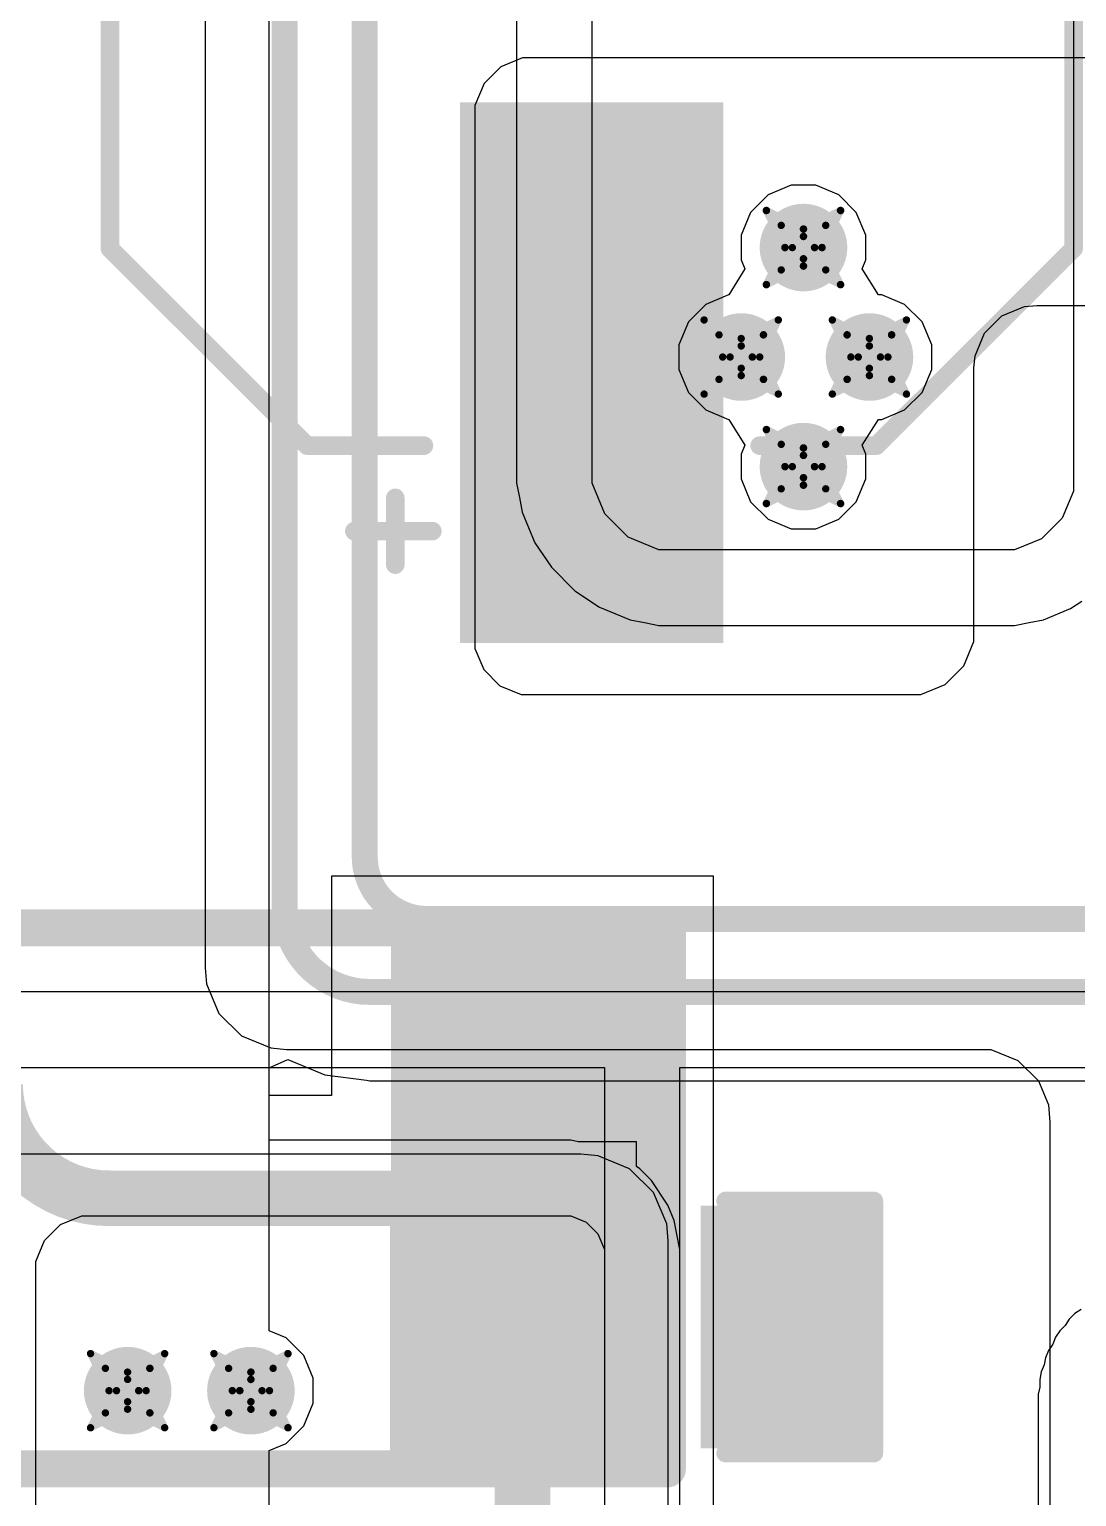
# Model space of a CAD drawing. Header units: inches. Extents: x -2 to 5376, y -4 to 5426.
# Drawn here: x 109.18 to 116.35, y 9.26 to 19.32 of the extents above; entities that cross this region are included whole.
import ezdxf

# ---------------------------------------------------------------- set-up
doc = ezdxf.new("R2010")
doc.units = ezdxf.units.IN
for name, color, linetype in [('Bottom Layer', 5, 'Continuous'), ('Bottom Overlay', 54, 'Continuous'), ('Bottom Paste', 16, 'Continuous'), ('Bottom Solder', 6, 'Continuous'), ('Drill Drawing', 1, 'Continuous'), ('Layer 1', 16, 'Continuous'), ('Layer 2', 76, 'Continuous'), ('Top Layer', 1, 'Continuous'), ('Top Overlay', 2, 'Continuous'), ('Top Paste', 8, 'Continuous'), ('Top Solder', 216, 'Continuous'), ('Via Holes', 16, 'Continuous')]:
    doc.layers.add(name, color=color, linetype=linetype)

# ---------------------------------------------------------------- blocks, each defined once
blk = doc.blocks.new('RES_2512_B_155')
at = {"layer": 'Bottom Layer'}
blk.add_hatch(color=5, dxfattribs=at).paths.add_polyline_path([(-4.05, 1.7), (-2.45, 1.7), (-2.45, -1.7), (-4.05, -1.7)])
at = {"layer": 'Bottom Paste'}
blk.add_hatch(color=16, dxfattribs=at).paths.add_polyline_path([(-4.05, 1.7), (-2.45, 1.7), (-2.45, -1.7), (-4.05, -1.7)])
at = {"layer": 'Bottom Solder'}
blk.add_hatch(color=6, dxfattribs=at).paths.add_polyline_path([(-4.152, 1.802), (-2.348, 1.802), (-2.348, -1.802), (-4.152, -1.802)])
at = {"layer": 'Bottom Overlay', "const_width": 0.254}
for points in [[(4.237, 1.854), (-4.242, 1.854)], [(-4.242, 1.854), (-4.242, -1.854)], [(4.237, -1.854), (-4.242, -1.854)]]:
    blk.add_lwpolyline(points, dxfattribs=at)
at = {"layer": 'Bottom Overlay', "const_width": 0.127}
for points in [[(-4.305, 1.854, 1), (-4.178, 1.854, 1)], [(-4.305, 1.854, 1), (-4.178, 1.854, 1)], [(-4.305, -1.854, 1), (-4.178, -1.854, 1)], [(-4.305, -1.854, 1), (-4.178, -1.854, 1)]]:
    blk.add_lwpolyline(points, format="xyb", close=True, dxfattribs=at)
blk = doc.blocks.new('C___0805_284')
at = {"layer": 'Top Layer'}
for points in [[(-1.524, 0.762), (-0.508, 0.762), (-0.508, -0.762), (-1.524, -0.762)], [(0.508, 0.762), (1.524, 0.762), (1.524, -0.762), (0.508, -0.762)]]:
    blk.add_hatch(color=1, dxfattribs=at).paths.add_polyline_path(points)
at = {"layer": 'Top Paste'}
for points in [[(-1.524, 0.762), (-0.508, 0.762), (-0.508, -0.762), (-1.524, -0.762)], [(0.508, 0.762), (1.524, 0.762), (1.524, -0.762), (0.508, -0.762)]]:
    blk.add_hatch(color=8, dxfattribs=at).paths.add_polyline_path(points)
at = {"layer": 'Top Solder'}
for points in [[(-1.594, 0.832), (-0.438, 0.832), (-0.438, -0.832), (-1.594, -0.832)], [(0.438, 0.832), (1.594, 0.832), (1.594, -0.832), (0.438, -0.832)]]:
    blk.add_hatch(color=216, dxfattribs=at).paths.add_polyline_path(points)
at = {"layer": 'Top Overlay', "const_width": 0.127}
for points in [[(-1.626, 0.864), (-0.61, 0.864)], [(-1.626, -0.864), (-1.626, 0.864)], [(0.61, 0.864), (1.626, 0.864)], [(1.626, -0.864), (1.626, 0.864)], [(-1.626, -0.864), (-0.61, -0.864)], [(0.61, -0.864), (1.626, -0.864)]]:
    blk.add_lwpolyline(points, dxfattribs=at)
at = {"layer": 'Top Overlay', "const_width": 0.0635}
for points in [[(-1.657, 0.864, 1), (-1.594, 0.864, 1)], [(-1.657, 0.864, 1), (-1.594, 0.864, 1)], [(-0.641, 0.864, 1), (-0.578, 0.864, 1)], [(0.578, 0.864, 1), (0.641, 0.864, 1)], [(1.594, 0.864, 1), (1.657, 0.864, 1)], [(1.594, 0.864, 1), (1.657, 0.864, 1)], [(-1.657, -0.864, 1), (-1.594, -0.864, 1)], [(-1.657, -0.864, 1), (-1.594, -0.864, 1)], [(-0.641, -0.864, 1), (-0.578, -0.864, 1)], [(0.578, -0.864, 1), (0.641, -0.864, 1)], [(1.594, -0.864, 1), (1.657, -0.864, 1)], [(1.594, -0.864, 1), (1.657, -0.864, 1)]]:
    blk.add_lwpolyline(points, format="xyb", close=True, dxfattribs=at)
blk = doc.blocks.new('20SVPF120M_292')
at = {"layer": 'Top Layer'}
for points in [[(-4.55, 0.8), (-1.05, 0.8), (-1.05, -0.8), (-4.55, -0.8)], [(1.05, 0.8), (4.55, 0.8), (4.55, -0.8), (1.05, -0.8)]]:
    blk.add_hatch(color=1, dxfattribs=at).paths.add_polyline_path(points)
at = {"layer": 'Top Paste'}
for points in [[(-4.55, 0.8), (-1.05, 0.8), (-1.05, -0.8), (-4.55, -0.8)], [(1.05, 0.8), (4.55, 0.8), (4.55, -0.8), (1.05, -0.8)]]:
    blk.add_hatch(color=8, dxfattribs=at).paths.add_polyline_path(points)
at = {"layer": 'Top Solder'}
for points in [[(-4.652, 0.902), (-0.948, 0.902), (-0.948, -0.902), (-4.652, -0.902)], [(0.948, 0.902), (4.652, 0.902), (4.652, -0.902), (0.948, -0.902)]]:
    blk.add_hatch(color=216, dxfattribs=at).paths.add_polyline_path(points)
at = {"layer": 'Top Overlay', "const_width": 0.127}
for points in [[(-1.95, 3.3), (-3.3, 1.95)], [(-1.95, 3.3), (3.3, 3.3)], [(3.3, 3.3), (3.3, 1.15)], [(-3.3, 1.95), (-3.3, 1.15)], [(-3.886, 1.626), (-3.886, 1.092)], [(-4.115, 1.346), (-3.658, 1.346)], [(-3.3, -1.15), (-3.3, -1.95)], [(3.3, -1.15), (3.3, -3.3)], [(-3.3, -1.95), (-1.95, -3.3)], [(-1.95, -3.3), (3.3, -3.3)]]:
    blk.add_lwpolyline(points, dxfattribs=at)
at = {"layer": 'Top Overlay', "const_width": 0.0635}
for points in [[(-1.982, 3.3, 1), (-1.918, 3.3, 1)], [(-1.982, 3.3, 1), (-1.918, 3.3, 1)], [(3.268, 3.3, 1), (3.332, 3.3, 1)], [(3.268, 3.3, 1), (3.332, 3.3, 1)], [(-3.332, 1.95, 1), (-3.268, 1.95, 1)], [(-3.332, 1.95, 1), (-3.268, 1.95, 1)], [(-3.918, 1.626, 1), (-3.854, 1.626, 1)], [(-4.147, 1.346, 1), (-4.083, 1.346, 1)], [(-3.689, 1.346, 1), (-3.626, 1.346, 1)], [(-3.332, 1.15, 1), (-3.268, 1.15, 1)], [(3.268, 1.15, 1), (3.332, 1.15, 1)], [(-3.918, 1.092, 1), (-3.854, 1.092, 1)], [(-3.332, -1.15, 1), (-3.268, -1.15, 1)], [(3.268, -1.15, 1), (3.332, -1.15, 1)], [(-3.332, -1.95, 1), (-3.268, -1.95, 1)], [(-3.332, -1.95, 1), (-3.268, -1.95, 1)], [(-1.982, -3.3, 1), (-1.918, -3.3, 1)], [(-1.982, -3.3, 1), (-1.918, -3.3, 1)], [(3.268, -3.3, 1), (3.332, -3.3, 1)], [(3.268, -3.3, 1), (3.332, -3.3, 1)]]:
    blk.add_lwpolyline(points, format="xyb", close=True, dxfattribs=at)

msp = doc.modelspace()

# ---------------------------------------------------------------- hatches: boundary and pattern name
at = {"layer": 'Bottom Layer'}
h = msp.add_hatch(color=5, dxfattribs=at)
edge = h.paths.add_edge_path()
edge.add_arc((114.478, 17.82), 0.3, 0, 360)
h = msp.add_hatch(color=5, dxfattribs=at)
edge = h.paths.add_edge_path()
edge.add_arc((114.052, 17.07), 0.3, 0, 360)
h = msp.add_hatch(color=5, dxfattribs=at)
edge = h.paths.add_edge_path()
edge.add_arc((114.93, 17.07), 0.3, 0, 360)
h = msp.add_hatch(color=5, dxfattribs=at)
edge = h.paths.add_edge_path()
edge.add_arc((114.478, 16.319), 0.3, 0, 360)
h = msp.add_hatch(color=5, dxfattribs=at)
edge = h.paths.add_edge_path()
edge.add_arc((109.849, 9.988), 0.3, 0, 360)
h = msp.add_hatch(color=5, dxfattribs=at)
edge = h.paths.add_edge_path()
edge.add_arc((110.693, 9.988), 0.3, 0, 360)
at = {"layer": 'Layer 1'}
h = msp.add_hatch(color=16, dxfattribs=at)
edge = h.paths.add_edge_path()
edge.add_arc((114.478, 17.82), 0.3, 0, 360)
h = msp.add_hatch(color=16, dxfattribs=at)
edge = h.paths.add_edge_path()
edge.add_arc((114.052, 17.07), 0.3, 0, 360)
h = msp.add_hatch(color=16, dxfattribs=at)
edge = h.paths.add_edge_path()
edge.add_arc((114.93, 17.07), 0.3, 0, 360)
h = msp.add_hatch(color=16, dxfattribs=at)
edge = h.paths.add_edge_path()
edge.add_arc((114.478, 16.319), 0.3, 0, 360)
h = msp.add_hatch(color=16, dxfattribs=at)
edge = h.paths.add_edge_path()
edge.add_arc((109.849, 9.988), 0.3, 0, 360)
h = msp.add_hatch(color=16, dxfattribs=at)
edge = h.paths.add_edge_path()
edge.add_arc((110.693, 9.988), 0.3, 0, 360)
at = {"layer": 'Layer 2'}
h = msp.add_hatch(color=76, dxfattribs=at)
edge = h.paths.add_edge_path()
edge.add_arc((114.478, 17.82), 0.3, 0, 360)
h = msp.add_hatch(color=76, dxfattribs=at)
edge = h.paths.add_edge_path()
edge.add_arc((114.052, 17.07), 0.3, 0, 360)
h = msp.add_hatch(color=76, dxfattribs=at)
edge = h.paths.add_edge_path()
edge.add_arc((114.93, 17.07), 0.3, 0, 360)
h = msp.add_hatch(color=76, dxfattribs=at)
edge = h.paths.add_edge_path()
edge.add_arc((114.478, 16.319), 0.3, 0, 360)
h = msp.add_hatch(color=76, dxfattribs=at)
edge = h.paths.add_edge_path()
edge.add_arc((109.849, 9.988), 0.3, 0, 360)
h = msp.add_hatch(color=76, dxfattribs=at)
edge = h.paths.add_edge_path()
edge.add_arc((110.693, 9.988), 0.3, 0, 360)
at = {"layer": 'Top Layer'}
h = msp.add_hatch(color=1, dxfattribs=at)
edge = h.paths.add_edge_path()
edge.add_arc((114.478, 17.82), 0.3, 0, 360)
h = msp.add_hatch(color=1, dxfattribs=at)
edge = h.paths.add_edge_path()
edge.add_arc((114.052, 17.07), 0.3, 0, 360)
h = msp.add_hatch(color=1, dxfattribs=at)
edge = h.paths.add_edge_path()
edge.add_arc((114.93, 17.07), 0.3, 0, 360)
h = msp.add_hatch(color=1, dxfattribs=at)
edge = h.paths.add_edge_path()
edge.add_arc((114.478, 16.319), 0.3, 0, 360)
h = msp.add_hatch(color=1, dxfattribs=at)
edge = h.paths.add_edge_path()
edge.add_arc((109.849, 9.988), 0.3, 0, 360)
h = msp.add_hatch(color=1, dxfattribs=at)
edge = h.paths.add_edge_path()
edge.add_arc((110.693, 9.988), 0.3, 0, 360)
at = {"layer": 'Via Holes'}
h = msp.add_hatch(color=7, dxfattribs=at)
edge = h.paths.add_edge_path()
edge.add_arc((114.478, 17.82), 0.15, 0, 360)
h = msp.add_hatch(color=7, dxfattribs=at)
edge = h.paths.add_edge_path()
edge.add_arc((114.052, 17.07), 0.15, 0, 360)
h = msp.add_hatch(color=7, dxfattribs=at)
edge = h.paths.add_edge_path()
edge.add_arc((114.93, 17.07), 0.15, 0, 360)
h = msp.add_hatch(color=7, dxfattribs=at)
edge = h.paths.add_edge_path()
edge.add_arc((114.478, 16.319), 0.15, 0, 360)
h = msp.add_hatch(color=7, dxfattribs=at)
edge = h.paths.add_edge_path()
edge.add_arc((109.849, 9.988), 0.15, 0, 360)
h = msp.add_hatch(color=7, dxfattribs=at)
edge = h.paths.add_edge_path()
edge.add_arc((110.693, 9.988), 0.15, 0, 360)

# ---------------------------------------------------------------- linework, layer by layer
at = {"layer": 'Bottom Layer'}
for p, q in [((110.819, 12.011), (110.819, 24.286)), ((112.512, 23.736), (112.512, 16.32)), ((113.03, 16.319), (113.03, 23.736)), ((116.328, 22.09), (116.328, 16.252)), ((112.512, 16.32), (112.512, 16.206)), ((113.03, 16.319), (113.03, 16.319)), ((113.03, 16.206), (113.03, 16.319)), ((112.512, 16.206), (112.512, 16.206)), ((112.512, 16.206), (112.512, 16.206)), ((112.512, 16.206), (112.532, 16.107)), ((113.117, 15.996), (113.03, 16.206)), ((116.328, 16.252), (116.328, 16.152)), ((112.532, 16.107), (112.551, 16.008)), ((116.328, 16.152), (116.251, 15.966)), ((112.551, 16.008), (112.551, 16.008)), ((112.551, 16.008), (112.551, 16.008)), ((112.551, 16.008), (112.638, 15.798)), ((113.278, 15.835), (113.117, 15.996)), ((116.251, 15.966), (116.109, 15.825)), ((112.638, 15.798), (112.751, 15.63)), ((113.488, 15.748), (113.278, 15.835)), ((116.109, 15.825), (115.924, 15.748)), ((113.601, 15.748), (113.488, 15.748)), ((115.824, 15.748), (113.601, 15.748)), ((115.924, 15.748), (115.824, 15.748)), ((115.824, 15.748), (115.824, 15.748)), ((112.751, 15.63), (112.912, 15.469)), ((112.912, 15.469), (113.08, 15.356)), ((116.308, 15.346), (116.385, 15.398)), ((113.08, 15.356), (113.08, 15.356)), ((113.08, 15.356), (113.29, 15.269)), ((116.122, 15.269), (116.308, 15.346)), ((116.308, 15.346), (116.308, 15.346)), ((113.29, 15.269), (113.29, 15.269)), ((113.29, 15.269), (113.29, 15.269)), ((113.29, 15.269), (113.389, 15.25)), ((113.389, 15.25), (113.488, 15.23)), ((113.488, 15.23), (113.488, 15.23)), ((113.488, 15.23), (113.488, 15.23)), ((113.488, 15.23), (113.602, 15.23)), ((113.602, 15.23), (115.824, 15.23)), ((115.824, 15.23), (115.924, 15.23)), ((115.924, 15.23), (116.023, 15.25)), ((115.924, 15.23), (115.924, 15.23)), ((115.924, 15.23), (115.924, 15.23)), ((116.023, 15.25), (116.122, 15.269)), ((116.122, 15.269), (116.122, 15.269)), ((116.122, 15.269), (116.122, 15.269)), ((113.862, 13.514), (111.246, 13.514)), ((111.246, 13.514), (111.246, 12.011)), ((113.862, 9.098), (113.862, 13.514)), ((111.246, 12.011), (110.819, 12.011))]:
    msp.add_line(p, q, dxfattribs=at)
at = {"layer": 'Bottom Layer', "const_width": 0.381}
msp.add_lwpolyline([(109.722, 11.306, -0.414214), (108.941, 12.087)], format="xyb", dxfattribs=at)
for points in [[(109.722, 11.306), (112.554, 11.306)], [(112.554, 6.098), (112.554, 11.306)]]:
    msp.add_lwpolyline(points, dxfattribs=at)
at = {"layer": 'Bottom Layer', "const_width": 0.191}
for points in [[(109.626, 11.306, 1), (109.817, 11.306, 1)], [(109.626, 11.306, 1), (109.817, 11.306, 1)], [(112.459, 11.306, 1), (112.65, 11.306, 1)], [(112.459, 11.306, 1), (112.65, 11.306, 1)]]:
    msp.add_lwpolyline(points, format="xyb", close=True, dxfattribs=at)
at = {"layer": 'Drill Drawing', "const_width": 0.0508}
for points in [[(114.224, 18.074), (114.478, 17.947)], [(114.224, 18.074), (114.351, 17.82)], [(114.478, 17.947), (114.732, 18.074)], [(114.605, 17.82), (114.732, 18.074)], [(114.326, 17.972), (114.478, 17.896)], [(114.326, 17.972), (114.402, 17.82)], [(114.478, 17.896), (114.63, 17.972)], [(114.554, 17.82), (114.63, 17.972)], [(114.224, 17.566), (114.351, 17.82)], [(114.326, 17.667), (114.402, 17.82)], [(114.554, 17.82), (114.63, 17.667)], [(114.605, 17.82), (114.732, 17.566)], [(114.224, 17.566), (114.478, 17.693)], [(114.326, 17.667), (114.478, 17.743)], [(114.478, 17.743), (114.63, 17.667)], [(114.478, 17.693), (114.732, 17.566)], [(113.798, 17.324), (114.052, 17.197)], [(113.798, 17.324), (113.925, 17.07)], [(114.052, 17.197), (114.306, 17.324)], [(114.179, 17.07), (114.306, 17.324)], [(114.676, 17.324), (114.93, 17.197)], [(114.676, 17.324), (114.803, 17.07)], [(114.93, 17.197), (115.184, 17.324)], [(115.057, 17.07), (115.184, 17.324)], [(113.899, 17.222), (114.052, 17.146)], [(113.899, 17.222), (113.976, 17.07)], [(114.052, 17.146), (114.204, 17.222)], [(114.128, 17.07), (114.204, 17.222)], [(114.777, 17.222), (114.93, 17.146)], [(114.777, 17.222), (114.853, 17.07)], [(114.93, 17.146), (115.082, 17.222)], [(115.006, 17.07), (115.082, 17.222)], [(113.798, 16.816), (113.925, 17.07)], [(113.899, 16.917), (113.976, 17.07)], [(114.128, 17.07), (114.204, 16.917)], [(114.179, 17.07), (114.306, 16.816)], [(114.676, 16.816), (114.803, 17.07)], [(114.777, 16.917), (114.853, 17.07)], [(115.006, 17.07), (115.082, 16.917)], [(115.057, 17.07), (115.184, 16.816)], [(113.899, 16.917), (114.052, 16.993)], [(114.052, 16.993), (114.204, 16.917)], [(114.777, 16.917), (114.93, 16.993)], [(114.93, 16.993), (115.082, 16.917)], [(113.798, 16.816), (114.052, 16.943)], [(114.052, 16.943), (114.306, 16.816)], [(114.676, 16.816), (114.93, 16.943)], [(114.93, 16.943), (115.184, 16.816)], [(114.224, 16.573), (114.478, 16.447)], [(114.224, 16.573), (114.351, 16.319)], [(114.478, 16.447), (114.732, 16.573)], [(114.605, 16.319), (114.732, 16.573)], [(114.326, 16.472), (114.478, 16.396)], [(114.326, 16.472), (114.402, 16.319)], [(114.478, 16.396), (114.63, 16.472)], [(114.554, 16.319), (114.63, 16.472)], [(114.224, 16.066), (114.351, 16.319)], [(114.326, 16.167), (114.402, 16.319)], [(114.554, 16.319), (114.63, 16.167)], [(114.605, 16.319), (114.732, 16.066)], [(114.224, 16.066), (114.478, 16.192)], [(114.326, 16.167), (114.478, 16.243)], [(114.478, 16.243), (114.63, 16.167)], [(114.478, 16.192), (114.732, 16.066)], [(109.595, 10.242), (109.849, 10.115)], [(109.595, 10.242), (109.722, 9.988)], [(109.849, 10.115), (110.103, 10.242)], [(109.976, 9.988), (110.103, 10.242)], [(110.439, 10.242), (110.693, 10.115)], [(110.439, 10.242), (110.566, 9.988)], [(110.693, 10.115), (110.947, 10.242)], [(110.82, 9.988), (110.947, 10.242)], [(109.696, 10.141), (109.849, 10.065)], [(109.696, 10.141), (109.773, 9.988)], [(109.849, 10.065), (110.001, 10.141)], [(109.925, 9.988), (110.001, 10.141)], [(110.541, 10.141), (110.693, 10.065)], [(110.541, 10.141), (110.617, 9.988)], [(110.693, 10.065), (110.846, 10.141)], [(110.769, 9.988), (110.846, 10.141)], [(109.595, 9.734), (109.722, 9.988)], [(109.696, 9.836), (109.773, 9.988)], [(109.925, 9.988), (110.001, 9.836)], [(109.976, 9.988), (110.103, 9.734)], [(110.439, 9.734), (110.566, 9.988)], [(110.541, 9.836), (110.617, 9.988)], [(110.769, 9.988), (110.846, 9.836)], [(110.82, 9.988), (110.947, 9.734)], [(109.595, 9.734), (109.849, 9.861)], [(109.696, 9.836), (109.849, 9.912)], [(109.849, 9.912), (110.001, 9.836)], [(109.849, 9.861), (110.103, 9.734)], [(110.439, 9.734), (110.693, 9.861)], [(110.541, 9.836), (110.693, 9.912)], [(110.693, 9.912), (110.846, 9.836)], [(110.693, 9.861), (110.947, 9.734)]]:
    msp.add_lwpolyline(points, dxfattribs=at)
at = {"layer": 'Drill Drawing', "const_width": 0.0254}
for points in [[(114.211, 18.074, 1), (114.237, 18.074, 1)], [(114.211, 18.074, 1), (114.237, 18.074, 1)], [(114.719, 18.074, 1), (114.745, 18.074, 1)], [(114.719, 18.074, 1), (114.745, 18.074, 1)], [(114.313, 17.972, 1), (114.338, 17.972, 1)], [(114.313, 17.972, 1), (114.338, 17.972, 1)], [(114.618, 17.972, 1), (114.643, 17.972, 1)], [(114.618, 17.972, 1), (114.643, 17.972, 1)], [(114.465, 17.947, 1), (114.491, 17.947, 1)], [(114.465, 17.947, 1), (114.491, 17.947, 1)], [(114.465, 17.896, 1), (114.491, 17.896, 1)], [(114.465, 17.896, 1), (114.491, 17.896, 1)], [(114.338, 17.82, 1), (114.364, 17.82, 1)], [(114.338, 17.82, 1), (114.364, 17.82, 1)], [(114.389, 17.82, 1), (114.414, 17.82, 1)], [(114.389, 17.82, 1), (114.414, 17.82, 1)], [(114.541, 17.82, 1), (114.567, 17.82, 1)], [(114.541, 17.82, 1), (114.567, 17.82, 1)], [(114.592, 17.82, 1), (114.618, 17.82, 1)], [(114.592, 17.82, 1), (114.618, 17.82, 1)], [(114.465, 17.743, 1), (114.491, 17.743, 1)], [(114.465, 17.743, 1), (114.491, 17.743, 1)], [(114.465, 17.693, 1), (114.491, 17.693, 1)], [(114.465, 17.693, 1), (114.491, 17.693, 1)], [(114.313, 17.667, 1), (114.338, 17.667, 1)], [(114.313, 17.667, 1), (114.338, 17.667, 1)], [(114.618, 17.667, 1), (114.643, 17.667, 1)], [(114.618, 17.667, 1), (114.643, 17.667, 1)], [(114.211, 17.566, 1), (114.237, 17.566, 1)], [(114.211, 17.566, 1), (114.237, 17.566, 1)], [(114.719, 17.566, 1), (114.745, 17.566, 1)], [(114.719, 17.566, 1), (114.745, 17.566, 1)], [(113.785, 17.324, 1), (113.81, 17.324, 1)], [(113.785, 17.324, 1), (113.81, 17.324, 1)], [(114.293, 17.324, 1), (114.318, 17.324, 1)], [(114.293, 17.324, 1), (114.318, 17.324, 1)], [(114.663, 17.324, 1), (114.688, 17.324, 1)], [(114.663, 17.324, 1), (114.688, 17.324, 1)], [(115.171, 17.324, 1), (115.196, 17.324, 1)], [(115.171, 17.324, 1), (115.196, 17.324, 1)], [(113.887, 17.222, 1), (113.912, 17.222, 1)], [(113.887, 17.222, 1), (113.912, 17.222, 1)], [(114.039, 17.197, 1), (114.064, 17.197, 1)], [(114.039, 17.197, 1), (114.064, 17.197, 1)], [(114.191, 17.222, 1), (114.217, 17.222, 1)], [(114.191, 17.222, 1), (114.217, 17.222, 1)], [(114.764, 17.222, 1), (114.79, 17.222, 1)], [(114.764, 17.222, 1), (114.79, 17.222, 1)], [(114.917, 17.197, 1), (114.942, 17.197, 1)], [(114.917, 17.197, 1), (114.942, 17.197, 1)], [(115.069, 17.222, 1), (115.095, 17.222, 1)], [(115.069, 17.222, 1), (115.095, 17.222, 1)], [(113.912, 17.07, 1), (113.937, 17.07, 1)], [(113.912, 17.07, 1), (113.937, 17.07, 1)], [(113.963, 17.07, 1), (113.988, 17.07, 1)], [(113.963, 17.07, 1), (113.988, 17.07, 1)], [(114.039, 17.146, 1), (114.064, 17.146, 1)], [(114.039, 17.146, 1), (114.064, 17.146, 1)], [(114.115, 17.07, 1), (114.141, 17.07, 1)], [(114.115, 17.07, 1), (114.141, 17.07, 1)], [(114.166, 17.07, 1), (114.191, 17.07, 1)], [(114.166, 17.07, 1), (114.191, 17.07, 1)], [(114.79, 17.07, 1), (114.815, 17.07, 1)], [(114.79, 17.07, 1), (114.815, 17.07, 1)], [(114.841, 17.07, 1), (114.866, 17.07, 1)], [(114.841, 17.07, 1), (114.866, 17.07, 1)], [(114.917, 17.146, 1), (114.942, 17.146, 1)], [(114.917, 17.146, 1), (114.942, 17.146, 1)], [(114.993, 17.07, 1), (115.018, 17.07, 1)], [(114.993, 17.07, 1), (115.018, 17.07, 1)], [(115.044, 17.07, 1), (115.069, 17.07, 1)], [(115.044, 17.07, 1), (115.069, 17.07, 1)], [(114.039, 16.993, 1), (114.064, 16.993, 1)], [(114.039, 16.993, 1), (114.064, 16.993, 1)], [(114.917, 16.993, 1), (114.942, 16.993, 1)], [(114.917, 16.993, 1), (114.942, 16.993, 1)], [(113.887, 16.917, 1), (113.912, 16.917, 1)], [(113.887, 16.917, 1), (113.912, 16.917, 1)], [(114.039, 16.943, 1), (114.064, 16.943, 1)], [(114.039, 16.943, 1), (114.064, 16.943, 1)], [(114.191, 16.917, 1), (114.217, 16.917, 1)], [(114.191, 16.917, 1), (114.217, 16.917, 1)], [(114.764, 16.917, 1), (114.79, 16.917, 1)], [(114.764, 16.917, 1), (114.79, 16.917, 1)], [(114.917, 16.943, 1), (114.942, 16.943, 1)], [(114.917, 16.943, 1), (114.942, 16.943, 1)], [(115.069, 16.917, 1), (115.095, 16.917, 1)], [(115.069, 16.917, 1), (115.095, 16.917, 1)], [(113.785, 16.816, 1), (113.81, 16.816, 1)], [(113.785, 16.816, 1), (113.81, 16.816, 1)], [(114.293, 16.816, 1), (114.318, 16.816, 1)], [(114.293, 16.816, 1), (114.318, 16.816, 1)], [(114.663, 16.816, 1), (114.688, 16.816, 1)], [(114.663, 16.816, 1), (114.688, 16.816, 1)], [(115.171, 16.816, 1), (115.196, 16.816, 1)], [(115.171, 16.816, 1), (115.196, 16.816, 1)], [(114.211, 16.573, 1), (114.237, 16.573, 1)], [(114.211, 16.573, 1), (114.237, 16.573, 1)], [(114.719, 16.573, 1), (114.745, 16.573, 1)], [(114.719, 16.573, 1), (114.745, 16.573, 1)], [(114.313, 16.472, 1), (114.338, 16.472, 1)], [(114.313, 16.472, 1), (114.338, 16.472, 1)], [(114.618, 16.472, 1), (114.643, 16.472, 1)], [(114.618, 16.472, 1), (114.643, 16.472, 1)], [(114.465, 16.447, 1), (114.491, 16.447, 1)], [(114.465, 16.447, 1), (114.491, 16.447, 1)], [(114.465, 16.396, 1), (114.491, 16.396, 1)], [(114.465, 16.396, 1), (114.491, 16.396, 1)], [(114.338, 16.319, 1), (114.364, 16.319, 1)], [(114.338, 16.319, 1), (114.364, 16.319, 1)], [(114.389, 16.319, 1), (114.414, 16.319, 1)], [(114.389, 16.319, 1), (114.414, 16.319, 1)], [(114.541, 16.319, 1), (114.567, 16.319, 1)], [(114.541, 16.319, 1), (114.567, 16.319, 1)], [(114.592, 16.319, 1), (114.618, 16.319, 1)], [(114.592, 16.319, 1), (114.618, 16.319, 1)], [(114.313, 16.167, 1), (114.338, 16.167, 1)], [(114.313, 16.167, 1), (114.338, 16.167, 1)], [(114.465, 16.243, 1), (114.491, 16.243, 1)], [(114.465, 16.243, 1), (114.491, 16.243, 1)], [(114.465, 16.192, 1), (114.491, 16.192, 1)], [(114.465, 16.192, 1), (114.491, 16.192, 1)], [(114.618, 16.167, 1), (114.643, 16.167, 1)], [(114.618, 16.167, 1), (114.643, 16.167, 1)], [(114.211, 16.066, 1), (114.237, 16.066, 1)], [(114.211, 16.066, 1), (114.237, 16.066, 1)], [(114.719, 16.066, 1), (114.745, 16.066, 1)], [(114.719, 16.066, 1), (114.745, 16.066, 1)], [(109.582, 10.242, 1), (109.607, 10.242, 1)], [(109.582, 10.242, 1), (109.607, 10.242, 1)], [(110.09, 10.242, 1), (110.115, 10.242, 1)], [(110.09, 10.242, 1), (110.115, 10.242, 1)], [(110.427, 10.242, 1), (110.452, 10.242, 1)], [(110.427, 10.242, 1), (110.452, 10.242, 1)], [(110.934, 10.242, 1), (110.96, 10.242, 1)], [(110.934, 10.242, 1), (110.96, 10.242, 1)], [(109.684, 10.141, 1), (109.709, 10.141, 1)], [(109.684, 10.141, 1), (109.709, 10.141, 1)], [(109.988, 10.141, 1), (110.014, 10.141, 1)], [(109.988, 10.141, 1), (110.014, 10.141, 1)], [(110.528, 10.141, 1), (110.553, 10.141, 1)], [(110.528, 10.141, 1), (110.553, 10.141, 1)], [(110.833, 10.141, 1), (110.858, 10.141, 1)], [(110.833, 10.141, 1), (110.858, 10.141, 1)], [(109.836, 10.115, 1), (109.861, 10.115, 1)], [(109.836, 10.115, 1), (109.861, 10.115, 1)], [(109.836, 10.065, 1), (109.861, 10.065, 1)], [(109.836, 10.065, 1), (109.861, 10.065, 1)], [(110.68, 10.115, 1), (110.706, 10.115, 1)], [(110.68, 10.115, 1), (110.706, 10.115, 1)], [(110.68, 10.065, 1), (110.706, 10.065, 1)], [(110.68, 10.065, 1), (110.706, 10.065, 1)], [(109.709, 9.988, 1), (109.734, 9.988, 1)], [(109.709, 9.988, 1), (109.734, 9.988, 1)], [(109.76, 9.988, 1), (109.785, 9.988, 1)], [(109.76, 9.988, 1), (109.785, 9.988, 1)], [(109.912, 9.988, 1), (109.938, 9.988, 1)], [(109.912, 9.988, 1), (109.938, 9.988, 1)], [(109.963, 9.988, 1), (109.988, 9.988, 1)], [(109.963, 9.988, 1), (109.988, 9.988, 1)], [(110.553, 9.988, 1), (110.579, 9.988, 1)], [(110.553, 9.988, 1), (110.579, 9.988, 1)], [(110.604, 9.988, 1), (110.63, 9.988, 1)], [(110.604, 9.988, 1), (110.63, 9.988, 1)], [(110.757, 9.988, 1), (110.782, 9.988, 1)], [(110.757, 9.988, 1), (110.782, 9.988, 1)], [(110.808, 9.988, 1), (110.833, 9.988, 1)], [(110.808, 9.988, 1), (110.833, 9.988, 1)], [(109.684, 9.836, 1), (109.709, 9.836, 1)], [(109.684, 9.836, 1), (109.709, 9.836, 1)], [(109.836, 9.912, 1), (109.861, 9.912, 1)], [(109.836, 9.912, 1), (109.861, 9.912, 1)], [(109.836, 9.861, 1), (109.861, 9.861, 1)], [(109.836, 9.861, 1), (109.861, 9.861, 1)], [(109.988, 9.836, 1), (110.014, 9.836, 1)], [(109.988, 9.836, 1), (110.014, 9.836, 1)], [(110.528, 9.836, 1), (110.553, 9.836, 1)], [(110.528, 9.836, 1), (110.553, 9.836, 1)], [(110.68, 9.912, 1), (110.706, 9.912, 1)], [(110.68, 9.912, 1), (110.706, 9.912, 1)], [(110.68, 9.861, 1), (110.706, 9.861, 1)], [(110.68, 9.861, 1), (110.706, 9.861, 1)], [(110.833, 9.836, 1), (110.858, 9.836, 1)], [(110.833, 9.836, 1), (110.858, 9.836, 1)], [(109.582, 9.734, 1), (109.607, 9.734, 1)], [(109.582, 9.734, 1), (109.607, 9.734, 1)], [(110.09, 9.734, 1), (110.115, 9.734, 1)], [(110.09, 9.734, 1), (110.115, 9.734, 1)], [(110.427, 9.734, 1), (110.452, 9.734, 1)], [(110.427, 9.734, 1), (110.452, 9.734, 1)], [(110.934, 9.734, 1), (110.96, 9.734, 1)], [(110.934, 9.734, 1), (110.96, 9.734, 1)]]:
    msp.add_lwpolyline(points, format="xyb", close=True, dxfattribs=at)
at = {"layer": 'Layer 1'}
for p, q in [((110.819, 10.399), (110.819, 37.583)), ((114.393, 18.247), (114.236, 18.181)), ((114.563, 18.247), (114.393, 18.247)), ((114.72, 18.181), (114.563, 18.247)), ((114.236, 18.181), (114.116, 18.061)), ((114.84, 18.061), (114.72, 18.181)), ((114.116, 18.061), (114.051, 17.904)), ((114.905, 17.904), (114.84, 18.061)), ((114.051, 17.904), (114.051, 17.735)), ((114.905, 17.735), (114.905, 17.904)), ((114.051, 17.735), (114.076, 17.674)), ((114.88, 17.674), (114.905, 17.735)), ((114.076, 17.674), (113.967, 17.497)), ((114.991, 17.497), (114.88, 17.674)), ((113.965, 17.496), (113.81, 17.431)), ((113.967, 17.497), (113.965, 17.496)), ((115.015, 17.497), (114.991, 17.497)), ((115.171, 17.431), (115.015, 17.497)), ((113.81, 17.431), (113.69, 17.311)), ((115.292, 17.311), (115.171, 17.431)), ((113.69, 17.311), (113.625, 17.154)), ((115.357, 17.154), (115.292, 17.311)), ((113.625, 17.154), (113.625, 16.985)), ((115.357, 16.985), (115.357, 17.154)), ((113.625, 16.985), (113.69, 16.828)), ((115.292, 16.828), (115.357, 16.985)), ((113.69, 16.828), (113.81, 16.708)), ((115.171, 16.708), (115.292, 16.828)), ((113.81, 16.708), (113.965, 16.643)), ((115.015, 16.643), (115.171, 16.708)), ((113.965, 16.643), (113.967, 16.642)), ((113.967, 16.642), (114.076, 16.465)), ((114.88, 16.465), (114.991, 16.643)), ((114.991, 16.643), (115.015, 16.643)), ((114.076, 16.465), (114.051, 16.404)), ((114.051, 16.404), (114.051, 16.235)), ((114.905, 16.404), (114.88, 16.465)), ((114.905, 16.235), (114.905, 16.404)), ((114.051, 16.235), (114.116, 16.078)), ((114.84, 16.078), (114.905, 16.235)), ((114.116, 16.078), (114.236, 15.958)), ((114.72, 15.958), (114.84, 16.078)), ((114.236, 15.958), (114.393, 15.893)), ((114.393, 15.893), (114.563, 15.893)), ((114.563, 15.893), (114.72, 15.958)), ((110.935, 10.35), (110.819, 10.399)), ((111.055, 10.23), (110.935, 10.35)), ((111.12, 10.073), (111.055, 10.23)), ((111.12, 9.903), (111.12, 10.073)), ((111.055, 9.747), (111.12, 9.903)), ((110.935, 9.626), (111.055, 9.747)), ((110.819, 9.578), (110.935, 9.626)), ((110.819, 9.199), (110.819, 9.578))]:
    msp.add_line(p, q, dxfattribs=at)
at = {"layer": 'Layer 2'}
for p, q in [((114.393, 18.247), (114.236, 18.181)), ((114.563, 18.247), (114.393, 18.247)), ((114.72, 18.181), (114.563, 18.247)), ((114.236, 18.181), (114.116, 18.061)), ((114.84, 18.061), (114.72, 18.181)), ((114.116, 18.061), (114.051, 17.904)), ((114.905, 17.904), (114.84, 18.061)), ((114.051, 17.904), (114.051, 17.735)), ((114.905, 17.735), (114.905, 17.904)), ((114.051, 17.735), (114.076, 17.674)), ((114.88, 17.674), (114.905, 17.735)), ((114.076, 17.674), (113.967, 17.497)), ((114.991, 17.497), (114.88, 17.674)), ((113.965, 17.496), (113.81, 17.431)), ((113.967, 17.497), (113.965, 17.496)), ((115.015, 17.497), (114.991, 17.497)), ((115.171, 17.431), (115.015, 17.497)), ((113.81, 17.431), (113.69, 17.311)), ((115.292, 17.311), (115.171, 17.431)), ((113.69, 17.311), (113.625, 17.154)), ((115.357, 17.154), (115.292, 17.311)), ((113.625, 17.154), (113.625, 16.985)), ((115.357, 16.985), (115.357, 17.154)), ((113.625, 16.985), (113.69, 16.828)), ((115.292, 16.828), (115.357, 16.985)), ((113.69, 16.828), (113.81, 16.708)), ((115.171, 16.708), (115.292, 16.828)), ((113.81, 16.708), (113.965, 16.643)), ((115.015, 16.643), (115.171, 16.708)), ((113.965, 16.643), (113.967, 16.642)), ((113.967, 16.642), (114.076, 16.465)), ((114.88, 16.465), (114.991, 16.643)), ((114.991, 16.643), (115.015, 16.643)), ((114.076, 16.465), (114.051, 16.404)), ((114.051, 16.404), (114.051, 16.235)), ((114.905, 16.404), (114.88, 16.465)), ((114.905, 16.235), (114.905, 16.404)), ((114.051, 16.235), (114.116, 16.078)), ((114.84, 16.078), (114.905, 16.235)), ((114.116, 16.078), (114.236, 15.958)), ((114.72, 15.958), (114.84, 16.078)), ((114.236, 15.958), (114.393, 15.893)), ((114.393, 15.893), (114.563, 15.893)), ((114.563, 15.893), (114.72, 15.958)), ((119.94, 12.72), (101.394, 12.72)), ((108.961, 12.202), (113.114, 12.202)), ((113.114, 12.202), (113.114, 10.795)), ((113.632, 10.795), (113.632, 12.202)), ((113.632, 12.202), (119.94, 12.202)), ((113.114, 10.795), (113.114, 4.771)), ((113.632, 4.784), (113.632, 10.795))]:
    msp.add_line(p, q, dxfattribs=at)
at = {"layer": 'Top Layer'}
for p, q in [((110.379, 20.161), (110.379, 12.884)), ((112.554, 19.119), (112.404, 19.058)), ((112.635, 19.119), (112.554, 19.119)), ((119.771, 19.119), (112.635, 19.119)), ((112.404, 19.058), (112.29, 18.943)), ((112.29, 18.943), (112.228, 18.794)), ((112.228, 18.794), (112.228, 18.713)), ((112.228, 18.713), (112.228, 18.713)), ((112.228, 18.713), (112.228, 15.153)), ((115.837, 17.352), (115.992, 17.416)), ((115.992, 17.416), (116.076, 17.424)), ((116.076, 17.424), (116.076, 17.424)), ((116.076, 17.424), (120.015, 17.424)), ((115.719, 17.234), (115.837, 17.352)), ((115.654, 17.079), (115.719, 17.234)), ((115.646, 16.995), (115.654, 17.079)), ((115.646, 15.213), (115.646, 16.995)), ((115.646, 15.122), (115.646, 15.213)), ((115.646, 15.213), (115.646, 15.213)), ((112.228, 15.153), (112.228, 15.074)), ((115.577, 14.955), (115.646, 15.122)), ((112.228, 15.074), (112.288, 14.929)), ((112.288, 14.929), (112.399, 14.818)), ((115.449, 14.827), (115.577, 14.955)), ((112.399, 14.818), (112.545, 14.757)), ((115.282, 14.757), (115.449, 14.827)), ((112.545, 14.757), (112.624, 14.757)), ((112.624, 14.757), (112.624, 14.757)), ((112.624, 14.757), (115.191, 14.757)), ((115.191, 14.757), (115.282, 14.757)), ((110.379, 12.884), (110.39, 12.775)), ((110.39, 12.775), (110.473, 12.573)), ((110.473, 12.573), (110.628, 12.419)), ((110.628, 12.419), (110.829, 12.336)), ((110.829, 12.336), (110.938, 12.325)), ((110.938, 12.325), (115.663, 12.325)), ((115.663, 12.325), (115.762, 12.326)), ((115.762, 12.326), (115.946, 12.25)), ((110.819, 12.2), (110.946, 12.258)), ((110.819, 11.704), (110.819, 12.2)), ((110.946, 12.258), (111.199, 12.153)), ((115.946, 12.25), (116.088, 12.11)), ((111.199, 12.153), (111.484, 12.116)), ((111.484, 12.116), (111.507, 12.111)), ((111.507, 12.111), (120.987, 12.111)), ((116.088, 12.11), (116.157, 11.946)), ((116.157, 11.946), (116.165, 11.827)), ((116.165, 11.827), (116.165, 4.332)), ((112.884, 11.704), (110.819, 11.704)), ((112.934, 11.694), (112.884, 11.704)), ((113.335, 11.694), (112.934, 11.694)), ((113.335, 11.523), (113.335, 11.694)), ((112.954, 11.608), (107.239, 11.608)), ((113.071, 11.597), (112.954, 11.608)), ((113.076, 11.595), (113.071, 11.597)), ((113.286, 11.509), (113.076, 11.595)), ((113.451, 11.345), (113.286, 11.509)), ((113.356, 11.509), (113.335, 11.523)), ((113.437, 11.428), (113.356, 11.509)), ((113.549, 11.26), (113.437, 11.428)), ((113.541, 11.131), (113.451, 11.345)), ((113.593, 11.155), (113.549, 11.26)), ((109.39, 11.127), (109.534, 11.186)), ((109.534, 11.186), (112.884, 11.186)), ((112.884, 11.186), (112.99, 11.143)), ((109.28, 11.017), (109.39, 11.127)), ((112.99, 11.143), (113.07, 11.062)), ((113.07, 11.062), (113.114, 10.956)), ((113.552, 11.014), (113.541, 11.131)), ((113.632, 10.956), (113.593, 11.155)), ((109.22, 10.873), (109.28, 11.017)), ((113.552, 4.029), (113.552, 11.014)), ((109.22, 10.795), (109.22, 10.873)), ((113.114, 10.956), (113.114, 10.899)), ((113.114, 10.899), (113.114, 7.585)), ((113.632, 7.585), (113.632, 10.956)), ((109.22, 8.033), (109.22, 10.795)), ((116.299, 10.477), (116.271, 10.435)), ((116.337, 10.516), (116.299, 10.477)), ((116.38, 10.544), (116.337, 10.516)), ((116.235, 10.399), (116.205, 10.354)), ((116.271, 10.435), (116.235, 10.399)), ((116.157, 10.264), (116.136, 10.214)), ((116.185, 10.307), (116.157, 10.264)), ((116.205, 10.354), (116.185, 10.307)), ((116.126, 10.164), (116.107, 10.117)), ((116.136, 10.214), (116.126, 10.164)), ((116.107, 10.117), (116.096, 10.064)), ((116.096, 10.064), (116.096, 10.013)), ((116.096, 10.013), (116.086, 9.963)), ((116.086, 9.963), (116.086, 9.936)), ((116.086, 9.936), (116.086, 8.387))]:
    msp.add_line(p, q, dxfattribs=at)
at = {"layer": 'Top Layer', "const_width": 0.178}
for points in [[(110.924, 13.302), (110.924, 29.084)], [(111.473, 13.644), (111.473, 28.915)], [(111.897, 13.22), (121.845, 13.22)], [(111.507, 12.72), (121.845, 12.72)]]:
    msp.add_lwpolyline(points, dxfattribs=at)
at = {"layer": 'Top Layer', "const_width": 0.0889}
for points in [[(111.428, 13.644, 1), (111.517, 13.644, 1)], [(111.428, 13.644, 1), (111.517, 13.644, 1)], [(110.88, 13.302, 1), (110.969, 13.302, 1)], [(110.88, 13.302, 1), (110.969, 13.302, 1)], [(111.853, 13.22, 1), (111.942, 13.22, 1)], [(111.853, 13.22, 1), (111.942, 13.22, 1)], [(111.462, 12.72, 1), (111.551, 12.72, 1)], [(111.462, 12.72, 1), (111.551, 12.72, 1)]]:
    msp.add_lwpolyline(points, format="xyb", close=True, dxfattribs=at)
at = {"layer": 'Top Layer', "const_width": 0.178}
for points in [[(111.897, 13.22, -0.414214), (111.473, 13.644)], [(111.507, 12.72, -0.414214), (110.924, 13.302)]]:
    msp.add_lwpolyline(points, format="xyb", dxfattribs=at)

# ---------------------------------------------------------------- block references
for name, p, rotation in [('20SVPF120M_292', (113.028, 19.763), 90), ('RES_2512_B_155', (109.304, 11.306), 180)]:
    msp.add_blockref(name, p, dxfattribs=dict(rotation=rotation))
msp.add_blockref('C___0805_284', (113.335, 10.424))

doc.saveas('drawing.dxf')
